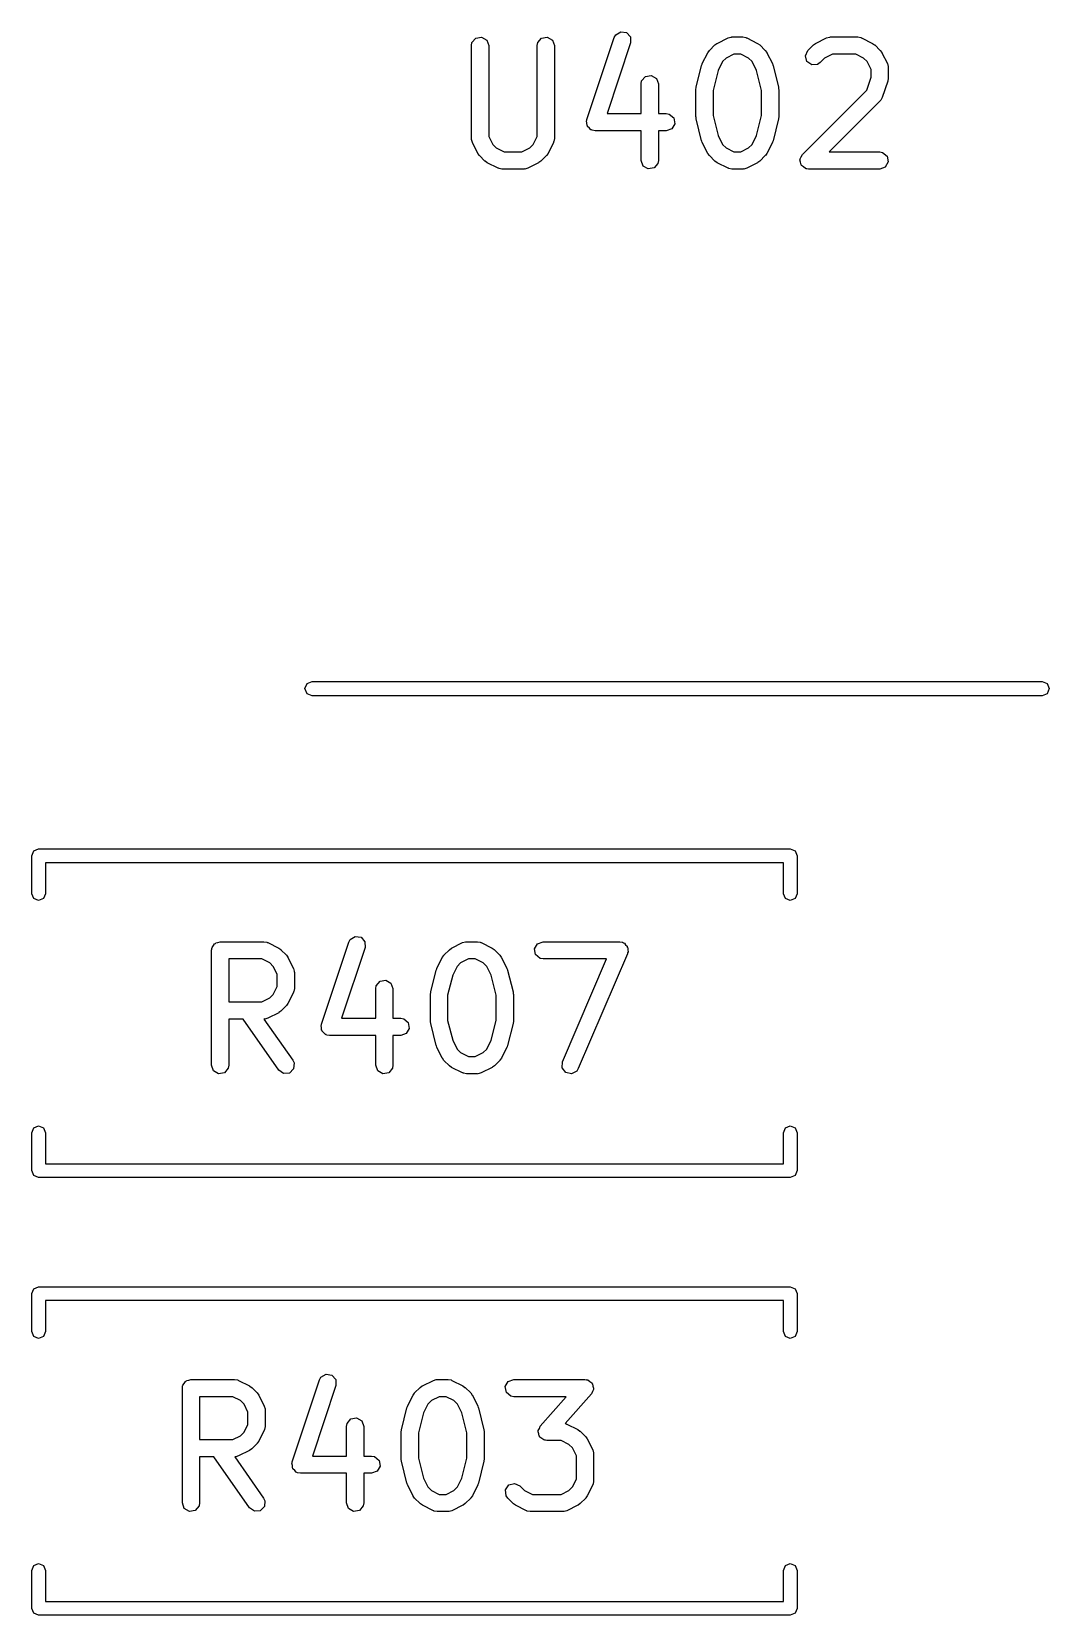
# Model space of a CAD drawing. Extents: x 97.7 to 180.4, y -137 to -64.1.
# Drawn here: x 128.24 to 137.1, y -90.84 to -77.06 of the extents above; entities that cross this region are included whole.
import ezdxf

# ---------------------------------------------------------------- set-up
doc = ezdxf.new("R2010")
doc.units = 0
doc.layers.add('BLACK', color=7, linetype='CONTINUOUS')

msp = doc.modelspace()

# ---------------------------------------------------------------- linework, layer by layer
at = {"layer": 'BLACK', "linetype": 'CONTINUOUS'}
for p, q in [((132.069, -77.1764), (132.073, -77.1507)), ((132.069, -77.9859), (132.069, -77.1764)), ((132.073, -77.1507), (132.106, -77.1114)), ((132.106, -77.1114), (132.157, -77.1025)), ((132.157, -77.1025), (132.201, -77.1282)), ((132.201, -77.1282), (132.219, -77.1764)), ((132.219, -77.1764), (132.219, -77.9682)), ((132.64, -77.1764), (132.645, -77.1507)), ((132.64, -77.9682), (132.64, -77.1764)), ((132.645, -77.1507), (132.678, -77.1114)), ((132.678, -77.1114), (132.728, -77.1025)), ((132.728, -77.1025), (132.773, -77.1282)), ((132.773, -77.1282), (132.79, -77.1764)), ((132.79, -77.1764), (132.79, -77.9859)), ((133.073, -77.8193), (133.311, -77.105)), ((133.453, -77.1525), (133.248, -77.768)), ((133.311, -77.105), (133.323, -77.0821)), ((133.323, -77.0821), (133.367, -77.0553)), ((133.367, -77.0553), (133.418, -77.0628)), ((133.418, -77.0628), (133.452, -77.1012)), ((133.452, -77.1012), (133.453, -77.1525)), ((134.138, -77.2186), (134.186, -77.171)), ((134.186, -77.171), (134.204, -77.1581)), ((134.204, -77.1581), (134.205, -77.1569)), ((134.205, -77.1569), (134.301, -77.1093)), ((134.301, -77.1093), (134.326, -77.1019)), ((134.326, -77.1019), (134.33, -77.1029)), ((134.33, -77.1029), (134.334, -77.1014)), ((134.334, -77.1014), (134.429, -77.1014)), ((134.429, -77.1014), (134.455, -77.1059)), ((134.455, -77.1059), (134.459, -77.1088)), ((134.459, -77.1088), (134.463, -77.1093)), ((134.463, -77.1093), (134.558, -77.1569)), ((134.558, -77.1569), (134.576, -77.1703)), ((134.576, -77.1703), (134.578, -77.171)), ((134.578, -77.171), (134.625, -77.2186)), ((134.995, -77.2186), (135.043, -77.171)), ((135.043, -77.171), (135.061, -77.1581)), ((135.061, -77.1581), (135.063, -77.1569)), ((135.063, -77.1569), (135.158, -77.1093)), ((135.158, -77.1093), (135.183, -77.1019)), ((135.183, -77.1019), (135.187, -77.1029)), ((135.187, -77.1029), (135.191, -77.1014)), ((135.191, -77.1014), (135.429, -77.1014)), ((135.429, -77.1014), (135.455, -77.1059)), ((135.455, -77.1059), (135.459, -77.1088)), ((135.459, -77.1088), (135.463, -77.1093)), ((135.463, -77.1093), (135.558, -77.1569)), ((135.558, -77.1569), (135.576, -77.1703)), ((135.576, -77.1703), (135.578, -77.171)), ((135.578, -77.171), (135.625, -77.2186)), ((134.077, -77.3333), (134.124, -77.2381)), ((134.124, -77.2381), (134.138, -77.2201)), ((134.138, -77.2201), (134.138, -77.2186)), ((134.253, -77.316), (134.214, -77.393)), ((134.283, -77.2856), (134.253, -77.316)), ((134.352, -77.2514), (134.283, -77.2856)), ((134.412, -77.2514), (134.352, -77.2514)), ((134.48, -77.2856), (134.412, -77.2514)), ((134.511, -77.316), (134.48, -77.2856)), ((134.549, -77.393), (134.511, -77.316)), ((134.625, -77.2186), (134.638, -77.237)), ((134.638, -77.237), (134.639, -77.2381)), ((134.639, -77.2381), (134.687, -77.3333)), ((134.974, -77.2651), (134.995, -77.2186)), ((134.987, -77.3146), (134.974, -77.2651)), ((135.029, -77.3441), (134.987, -77.3146)), ((135.141, -77.2856), (135.102, -77.3247)), ((135.209, -77.2514), (135.141, -77.2856)), ((135.412, -77.2514), (135.209, -77.2514)), ((135.48, -77.2856), (135.412, -77.2514)), ((135.511, -77.316), (135.48, -77.2856)), ((135.545, -77.3846), (135.511, -77.316)), ((135.625, -77.2186), (135.638, -77.237)), ((135.638, -77.237), (135.639, -77.2381)), ((135.639, -77.2381), (135.687, -77.3333)), ((133.549, -77.4841), (133.582, -77.4448)), ((133.582, -77.4448), (133.633, -77.4359)), ((133.633, -77.4359), (133.677, -77.4615)), ((134.023, -77.5391), (134.071, -77.3487)), ((134.071, -77.3487), (134.076, -77.3368)), ((134.076, -77.3368), (134.077, -77.3333)), ((134.214, -77.393), (134.171, -77.5666)), ((134.593, -77.5666), (134.549, -77.393)), ((134.687, -77.3333), (134.691, -77.3457)), ((134.691, -77.3457), (134.693, -77.3487)), ((134.693, -77.3487), (134.74, -77.5391)), ((135.08, -77.3396), (135.029, -77.3441)), ((135.102, -77.3247), (135.08, -77.3396)), ((135.507, -77.5644), (135.545, -77.4499)), ((135.545, -77.4499), (135.545, -77.3846)), ((135.687, -77.3333), (135.694, -77.3583)), ((135.694, -77.3583), (135.693, -77.3626)), ((135.693, -77.3626), (135.695, -77.3669)), ((135.695, -77.3669), (135.695, -77.4621)), ((133.545, -77.5097), (133.549, -77.4841)), ((133.545, -77.768), (133.545, -77.5097)), ((133.677, -77.4615), (133.695, -77.5097)), ((133.695, -77.5097), (133.695, -77.768)), ((134.021, -77.5573), (134.024, -77.5426)), ((134.021, -77.7954), (134.021, -77.5573)), ((134.024, -77.5426), (134.023, -77.5391)), ((134.171, -77.5666), (134.171, -77.7862)), ((134.593, -77.7862), (134.593, -77.5666)), ((134.74, -77.5391), (134.741, -77.5541)), ((134.741, -77.5541), (134.743, -77.5573)), ((134.743, -77.5573), (134.743, -77.7954)), ((134.948, -78.1233), (135.507, -77.5644)), ((135.691, -77.4858), (135.643, -77.6287)), ((135.695, -77.4621), (135.691, -77.4842)), ((135.691, -77.4842), (135.691, -77.4858)), ((135.625, -77.658), (135.182, -78.1014)), ((135.627, -77.6539), (135.625, -77.658)), ((135.631, -77.6516), (135.627, -77.6539)), ((135.643, -77.6287), (135.631, -77.6516)), ((133.07, -77.83), (133.073, -77.8251)), ((133.073, -77.8502), (133.07, -77.83)), ((133.073, -77.8251), (133.073, -77.8193)), ((133.074, -77.8706), (133.073, -77.8502)), ((133.078, -77.8749), (133.074, -77.8706)), ((133.248, -77.768), (133.545, -77.768)), ((133.695, -77.768), (133.763, -77.768)), ((133.763, -77.768), (133.788, -77.7726)), ((133.788, -77.7726), (133.828, -77.8055)), ((133.837, -77.8561), (133.811, -77.9005)), ((133.828, -77.8055), (133.837, -77.8561)), ((134.022, -77.7987), (134.021, -77.7954)), ((134.023, -77.8136), (134.022, -77.7987)), ((134.071, -78.0041), (134.023, -77.8136)), ((134.171, -77.7862), (134.214, -77.9597)), ((134.549, -77.9597), (134.593, -77.7862)), ((134.74, -77.8136), (134.693, -78.0041)), ((134.743, -77.7954), (134.74, -77.8102)), ((134.74, -77.8102), (134.74, -77.8136)), ((132.07, -77.9901), (132.069, -77.9859)), ((132.069, -77.9945), (132.07, -77.9901)), ((132.077, -78.0194), (132.069, -77.9945)), ((132.219, -77.9682), (132.253, -78.0367)), ((132.606, -78.0367), (132.64, -77.9682)), ((132.79, -77.9859), (132.786, -78.0116)), ((133.079, -77.8805), (133.078, -77.8749)), ((133.094, -77.8937), (133.079, -77.8805)), ((133.108, -77.909), (133.094, -77.8937)), ((133.114, -77.9098), (133.108, -77.909)), ((133.118, -77.9135), (133.114, -77.9098)), ((133.144, -77.918), (133.118, -77.9135)), ((133.545, -77.918), (133.144, -77.918)), ((133.545, -78.1764), (133.545, -77.918)), ((133.763, -77.918), (133.695, -77.918)), ((133.695, -77.918), (133.695, -78.1764)), ((133.811, -77.9005), (133.763, -77.918)), ((134.073, -78.007), (134.071, -78.0041)), ((134.077, -78.0194), (134.073, -78.007)), ((134.214, -77.9597), (134.253, -78.0367)), ((134.511, -78.0367), (134.549, -77.9597)), ((134.693, -78.0041), (134.687, -78.0159)), ((132.124, -78.1147), (132.077, -78.0194)), ((132.125, -78.1158), (132.124, -78.1147)), ((132.138, -78.1342), (132.125, -78.1158)), ((132.186, -78.1818), (132.138, -78.1342)), ((132.253, -78.0367), (132.283, -78.0671)), ((132.283, -78.0671), (132.352, -78.1014)), ((132.352, -78.1014), (132.507, -78.1014)), ((132.507, -78.1014), (132.575, -78.0671)), ((132.575, -78.0671), (132.606, -78.0367)), ((132.721, -78.1342), (132.673, -78.1818)), ((132.735, -78.1147), (132.721, -78.1327)), ((132.721, -78.1327), (132.721, -78.1342)), ((132.782, -78.0194), (132.735, -78.1147)), ((132.783, -78.015), (132.782, -78.0194)), ((132.786, -78.0116), (132.783, -78.015)), ((134.124, -78.1147), (134.077, -78.0194)), ((134.125, -78.1158), (134.124, -78.1147)), ((134.138, -78.1342), (134.125, -78.1158)), ((134.186, -78.1818), (134.138, -78.1342)), ((134.253, -78.0367), (134.283, -78.0671)), ((134.283, -78.0671), (134.352, -78.1014)), ((134.352, -78.1014), (134.412, -78.1014)), ((134.412, -78.1014), (134.48, -78.0671)), ((134.48, -78.0671), (134.511, -78.0367)), ((134.625, -78.1342), (134.578, -78.1818)), ((134.626, -78.1327), (134.625, -78.1342)), ((134.639, -78.1147), (134.626, -78.1327)), ((134.687, -78.0194), (134.639, -78.1147)), ((134.687, -78.0159), (134.687, -78.0194)), ((134.927, -78.1634), (134.938, -78.1438)), ((134.938, -78.1438), (134.948, -78.1233)), ((135.182, -78.1014), (135.62, -78.1014)), ((135.62, -78.1014), (135.646, -78.1059)), ((135.646, -78.1059), (135.685, -78.1389)), ((135.685, -78.1389), (135.694, -78.1894)), ((132.187, -78.1825), (132.186, -78.1818)), ((132.205, -78.1958), (132.187, -78.1825)), ((132.301, -78.2435), (132.205, -78.1958)), ((132.305, -78.244), (132.301, -78.2435)), ((132.309, -78.2469), (132.305, -78.244)), ((132.334, -78.2514), (132.309, -78.2469)), ((132.525, -78.2514), (132.334, -78.2514)), ((132.529, -78.2498), (132.525, -78.2514)), ((132.533, -78.2509), (132.529, -78.2498)), ((132.558, -78.2435), (132.533, -78.2509)), ((132.653, -78.1958), (132.558, -78.2435)), ((132.655, -78.1947), (132.653, -78.1958)), ((132.673, -78.1818), (132.655, -78.1947)), ((133.562, -78.2246), (133.545, -78.1764)), ((133.607, -78.2502), (133.562, -78.2246)), ((133.657, -78.2413), (133.607, -78.2502)), ((133.69, -78.202), (133.657, -78.2413)), ((133.695, -78.1764), (133.69, -78.202)), ((134.187, -78.1825), (134.186, -78.1818)), ((134.205, -78.1958), (134.187, -78.1825)), ((134.301, -78.2435), (134.205, -78.1958)), ((134.305, -78.244), (134.301, -78.2435)), ((134.309, -78.2469), (134.305, -78.244)), ((134.334, -78.2514), (134.309, -78.2469)), ((134.429, -78.2514), (134.334, -78.2514)), ((134.434, -78.2498), (134.429, -78.2514)), ((134.438, -78.2509), (134.434, -78.2498)), ((134.463, -78.2435), (134.438, -78.2509)), ((134.558, -78.1958), (134.463, -78.2435)), ((134.559, -78.1947), (134.558, -78.1958)), ((134.578, -78.1818), (134.559, -78.1947)), ((134.926, -78.1698), (134.928, -78.1667)), ((134.932, -78.1916), (134.926, -78.1698)), ((134.928, -78.1667), (134.927, -78.1634)), ((134.936, -78.2139), (134.932, -78.1916)), ((134.939, -78.2161), (134.936, -78.2139)), ((134.939, -78.2194), (134.939, -78.2161)), ((134.958, -78.2323), (134.939, -78.2194)), ((134.975, -78.2469), (134.958, -78.2323)), ((134.98, -78.2477), (134.975, -78.2469)), ((134.981, -78.2488), (134.98, -78.2477)), ((134.985, -78.2485), (134.981, -78.2488)), ((135.001, -78.2514), (134.985, -78.2485)), ((135.62, -78.2514), (135.001, -78.2514)), ((135.668, -78.2338), (135.62, -78.2514)), ((135.694, -78.1894), (135.668, -78.2338)), ((130.619, -82.773), (130.638, -82.7281)), ((130.638, -82.8179), (130.619, -82.773)), ((130.638, -82.7281), (130.683, -82.7095)), ((130.683, -82.8365), (130.638, -82.8179)), ((130.683, -82.7095), (137.033, -82.7095)), ((137.033, -82.7095), (137.078, -82.7281)), ((137.078, -82.8179), (137.033, -82.8365)), ((137.078, -82.7281), (137.096, -82.773)), ((137.096, -82.773), (137.078, -82.8179)), ((137.033, -82.8365), (130.683, -82.8365)), ((128.242, -84.228), (128.26, -84.1856)), ((128.26, -84.1856), (128.302, -84.168)), ((128.302, -84.168), (134.842, -84.168)), ((134.842, -84.168), (134.884, -84.1856)), ((134.884, -84.1856), (134.902, -84.228)), ((128.242, -84.558), (128.242, -84.228)), ((134.782, -84.288), (128.362, -84.288)), ((128.362, -84.288), (128.362, -84.558)), ((134.782, -84.558), (134.782, -84.288)), ((134.902, -84.228), (134.902, -84.558)), ((128.26, -84.6004), (128.242, -84.558)), ((128.302, -84.618), (128.26, -84.6004)), ((128.344, -84.6004), (128.302, -84.618)), ((128.362, -84.558), (128.344, -84.6004)), ((134.8, -84.6004), (134.782, -84.558)), ((134.842, -84.618), (134.8, -84.6004)), ((134.884, -84.6004), (134.842, -84.618)), ((134.902, -84.558), (134.884, -84.6004)), ((129.808, -85.0374), (129.809, -85.0345)), ((129.808, -85.0406), (129.808, -85.0374)), ((129.809, -85.0345), (129.811, -85.0247)), ((129.811, -85.0247), (129.824, -85.0098)), ((129.824, -85.0098), (129.833, -84.9929)), ((129.833, -84.9929), (129.84, -84.9906)), ((129.84, -84.9906), (129.844, -84.9854)), ((129.844, -84.9854), (129.863, -84.982)), ((129.863, -84.982), (129.882, -84.9754)), ((129.882, -84.9754), (130.262, -84.9754)), ((130.262, -84.9754), (130.288, -84.9799)), ((130.288, -84.9799), (130.292, -84.9828)), ((130.292, -84.9828), (130.296, -84.9833)), ((130.296, -84.9833), (130.391, -85.0309)), ((130.391, -85.0309), (130.409, -85.0443)), ((130.763, -85.6933), (131.001, -84.979)), ((131.143, -85.0265), (130.938, -85.642)), ((131.001, -84.979), (131.013, -84.9561)), ((131.013, -84.9561), (131.057, -84.9293)), ((131.057, -84.9293), (131.108, -84.9368)), ((131.108, -84.9368), (131.142, -84.9752)), ((131.142, -84.9752), (131.143, -85.0265)), ((131.876, -85.045), (131.894, -85.0321)), ((131.894, -85.0321), (131.896, -85.0309)), ((131.896, -85.0309), (131.991, -84.9833)), ((131.991, -84.9833), (132.016, -84.9759)), ((132.016, -84.9759), (132.02, -84.9769)), ((132.02, -84.9769), (132.024, -84.9754)), ((132.024, -84.9754), (132.12, -84.9754)), ((132.12, -84.9754), (132.145, -84.9799)), ((132.145, -84.9799), (132.149, -84.9828)), ((132.149, -84.9828), (132.153, -84.9833)), ((132.153, -84.9833), (132.248, -85.0309)), ((132.248, -85.0309), (132.266, -85.0443)), ((132.617, -85.0374), (132.643, -84.9929)), ((132.626, -85.0879), (132.617, -85.0374)), ((132.643, -84.9929), (132.691, -84.9754)), ((132.691, -84.9754), (133.358, -84.9754)), ((133.358, -84.9754), (133.383, -84.9799)), ((133.383, -84.9799), (133.39, -84.9856)), ((133.39, -84.9856), (133.399, -84.9876)), ((133.399, -84.9876), (133.409, -85.0016)), ((133.409, -85.0016), (133.423, -85.0129)), ((133.423, -85.0129), (133.424, -85.0216)), ((133.424, -85.0216), (133.43, -85.0287)), ((133.43, -85.0287), (133.429, -85.0462)), ((129.807, -85.0504), (129.808, -85.0406)), ((129.807, -86.0504), (129.807, -85.0504)), ((129.957, -85.1254), (129.957, -85.4992)), ((130.245, -85.1254), (129.957, -85.1254)), ((130.313, -85.1596), (130.245, -85.1254)), ((130.344, -85.19), (130.313, -85.1596)), ((130.409, -85.0443), (130.411, -85.045)), ((130.411, -85.045), (130.458, -85.0926)), ((130.458, -85.0926), (130.471, -85.111)), ((130.471, -85.111), (130.472, -85.1121)), ((130.472, -85.1121), (130.52, -85.2073)), ((131.767, -85.2073), (131.814, -85.1121)), ((131.814, -85.1121), (131.828, -85.0941)), ((131.828, -85.0926), (131.876, -85.045)), ((131.828, -85.0941), (131.828, -85.0926)), ((131.974, -85.1596), (131.943, -85.19)), ((132.042, -85.1254), (131.974, -85.1596)), ((132.102, -85.1254), (132.042, -85.1254)), ((132.17, -85.1596), (132.102, -85.1254)), ((132.201, -85.19), (132.17, -85.1596)), ((132.266, -85.0443), (132.268, -85.045)), ((132.268, -85.045), (132.316, -85.0926)), ((132.316, -85.0926), (132.328, -85.111)), ((132.328, -85.111), (132.33, -85.1121)), ((132.33, -85.1121), (132.377, -85.2073)), ((132.665, -85.1209), (132.626, -85.0879)), ((132.691, -85.1254), (132.665, -85.1209)), ((133.244, -85.1254), (132.691, -85.1254)), ((132.86, -86.0208), (133.244, -85.1254)), ((133.427, -85.0799), (132.998, -86.0799)), ((133.432, -85.0634), (133.427, -85.0711)), ((133.427, -85.0711), (133.427, -85.0799)), ((133.429, -85.0462), (133.432, -85.0634)), ((130.378, -85.2586), (130.344, -85.19)), ((130.378, -85.366), (130.378, -85.2586)), ((130.52, -85.2073), (130.527, -85.2323)), ((130.527, -85.2323), (130.526, -85.2366)), ((130.526, -85.2366), (130.528, -85.2409)), ((130.528, -85.2409), (130.528, -85.3837)), ((131.273, -85.3188), (131.323, -85.3099)), ((131.323, -85.3099), (131.368, -85.3355)), ((131.714, -85.4131), (131.761, -85.2227)), ((131.761, -85.2227), (131.766, -85.2108)), ((131.766, -85.2108), (131.767, -85.2073)), ((131.905, -85.267), (131.861, -85.4406)), ((131.943, -85.19), (131.905, -85.267)), ((132.239, -85.267), (132.201, -85.19)), ((132.283, -85.4406), (132.239, -85.267)), ((132.377, -85.2073), (132.381, -85.2197)), ((132.381, -85.2197), (132.383, -85.2227)), ((132.383, -85.2227), (132.43, -85.4131)), ((130.313, -85.4649), (130.344, -85.4345)), ((130.344, -85.4345), (130.378, -85.366)), ((130.52, -85.4173), (130.472, -85.5125)), ((130.521, -85.4128), (130.52, -85.4173)), ((130.523, -85.4094), (130.521, -85.4128)), ((130.528, -85.3837), (130.523, -85.4094)), ((131.235, -85.3837), (131.24, -85.3581)), ((131.235, -85.642), (131.235, -85.3837)), ((131.24, -85.3581), (131.273, -85.3188)), ((131.368, -85.3355), (131.385, -85.3837)), ((131.385, -85.3837), (131.385, -85.642)), ((131.711, -85.4313), (131.714, -85.4166)), ((131.711, -85.6694), (131.711, -85.4313)), ((131.714, -85.4166), (131.714, -85.4131)), ((131.861, -85.4406), (131.861, -85.6602)), ((132.283, -85.6602), (132.283, -85.4406)), ((132.43, -85.4131), (132.432, -85.4281)), ((132.432, -85.4281), (132.433, -85.4313)), ((132.433, -85.4313), (132.433, -85.6694)), ((129.957, -85.4992), (130.245, -85.4992)), ((130.245, -85.4992), (130.313, -85.4649)), ((130.411, -85.5796), (130.392, -85.5925)), ((130.458, -85.532), (130.411, -85.5796)), ((130.459, -85.5305), (130.458, -85.532)), ((130.472, -85.5125), (130.459, -85.5305)), ((130.081, -85.6492), (129.957, -85.6492)), ((129.957, -85.6492), (129.957, -86.0504)), ((130.392, -86.0934), (130.081, -85.6492)), ((130.267, -85.6477), (130.263, -85.6488)), ((130.263, -85.6488), (130.514, -86.0074)), ((130.271, -85.6487), (130.267, -85.6477)), ((130.296, -85.6413), (130.271, -85.6487)), ((130.391, -85.5937), (130.296, -85.6413)), ((130.392, -85.5925), (130.391, -85.5937)), ((130.76, -85.704), (130.763, -85.6991)), ((130.764, -85.7242), (130.76, -85.704)), ((130.763, -85.6991), (130.763, -85.6933)), ((130.764, -85.7446), (130.764, -85.7242)), ((130.938, -85.642), (131.235, -85.642)), ((131.385, -85.642), (131.453, -85.642)), ((131.453, -85.642), (131.479, -85.6466)), ((131.479, -85.6466), (131.518, -85.6795)), ((131.518, -85.6795), (131.527, -85.7301)), ((131.712, -85.6727), (131.711, -85.6694)), ((131.714, -85.6876), (131.712, -85.6727)), ((131.761, -85.8781), (131.714, -85.6876)), ((131.861, -85.6602), (131.905, -85.8337)), ((132.239, -85.8337), (132.283, -85.6602)), ((132.43, -85.6876), (132.383, -85.8781)), ((132.433, -85.6694), (132.43, -85.6842)), ((132.43, -85.6842), (132.43, -85.6876)), ((130.768, -85.7489), (130.764, -85.7446)), ((130.769, -85.7545), (130.768, -85.7489)), ((130.785, -85.7677), (130.769, -85.7545)), ((130.798, -85.783), (130.785, -85.7677)), ((130.804, -85.7838), (130.798, -85.783)), ((130.808, -85.7875), (130.804, -85.7838)), ((130.834, -85.792), (130.808, -85.7875)), ((131.235, -85.792), (130.834, -85.792)), ((131.235, -86.0504), (131.235, -85.792)), ((131.453, -85.792), (131.385, -85.792)), ((131.385, -85.792), (131.385, -86.0504)), ((131.501, -85.7745), (131.453, -85.792)), ((131.527, -85.7301), (131.501, -85.7745)), ((131.905, -85.8337), (131.943, -85.9107)), ((132.201, -85.9107), (132.239, -85.8337)), ((131.763, -85.881), (131.761, -85.8781)), ((131.767, -85.8934), (131.763, -85.881)), ((131.814, -85.9887), (131.767, -85.8934)), ((131.816, -85.9898), (131.814, -85.9887)), ((131.828, -86.0082), (131.816, -85.9898)), ((131.943, -85.9107), (131.974, -85.9411)), ((131.974, -85.9411), (132.042, -85.9754)), ((132.042, -85.9754), (132.102, -85.9754)), ((132.102, -85.9754), (132.17, -85.9411)), ((132.17, -85.9411), (132.201, -85.9107)), ((132.33, -85.9887), (132.316, -86.0067)), ((132.377, -85.8934), (132.33, -85.9887)), ((132.378, -85.8899), (132.377, -85.8934)), ((132.383, -85.8781), (132.378, -85.8899)), ((129.824, -86.0986), (129.807, -86.0504)), ((129.868, -86.1242), (129.824, -86.0986)), ((129.919, -86.1153), (129.868, -86.1242)), ((129.952, -86.076), (129.919, -86.1153)), ((129.957, -86.0504), (129.952, -86.076)), ((130.434, -86.1228), (130.392, -86.0934)), ((130.485, -86.1184), (130.434, -86.1228)), ((130.521, -86.0821), (130.485, -86.1184)), ((130.514, -86.0074), (130.525, -86.031)), ((130.525, -86.031), (130.521, -86.0821)), ((131.253, -86.0986), (131.235, -86.0504)), ((131.297, -86.1242), (131.253, -86.0986)), ((131.348, -86.1153), (131.297, -86.1242)), ((131.381, -86.076), (131.348, -86.1153)), ((131.385, -86.0504), (131.381, -86.076)), ((131.876, -86.0558), (131.828, -86.0082)), ((131.878, -86.0565), (131.876, -86.0558)), ((131.896, -86.0698), (131.878, -86.0565)), ((131.991, -86.1175), (131.896, -86.0698)), ((131.995, -86.118), (131.991, -86.1175)), ((131.999, -86.1209), (131.995, -86.118)), ((132.024, -86.1254), (131.999, -86.1209)), ((132.12, -86.1254), (132.024, -86.1254)), ((132.124, -86.1238), (132.12, -86.1254)), ((132.128, -86.1249), (132.124, -86.1238)), ((132.153, -86.1175), (132.128, -86.1249)), ((132.248, -86.0698), (132.153, -86.1175)), ((132.25, -86.0687), (132.248, -86.0698)), ((132.268, -86.0558), (132.25, -86.0687)), ((132.316, -86.0082), (132.268, -86.0558)), ((132.316, -86.0067), (132.316, -86.0082)), ((132.857, -86.0721), (132.86, -86.0208)), ((132.888, -86.1131), (132.857, -86.0721)), ((132.938, -86.1249), (132.888, -86.1131)), ((132.984, -86.1017), (132.938, -86.1249)), ((132.998, -86.0799), (132.984, -86.1017)), ((128.242, -86.638), (128.26, -86.5956)), ((128.242, -86.968), (128.242, -86.638)), ((128.26, -86.5956), (128.302, -86.578)), ((128.302, -86.578), (128.344, -86.5956)), ((128.344, -86.5956), (128.362, -86.638)), ((128.362, -86.638), (128.362, -86.908)), ((134.782, -86.638), (134.8, -86.5956)), ((134.782, -86.908), (134.782, -86.638)), ((134.8, -86.5956), (134.842, -86.578)), ((134.842, -86.578), (134.884, -86.5956)), ((134.884, -86.5956), (134.902, -86.638)), ((134.902, -86.638), (134.902, -86.968)), ((128.26, -87.0104), (128.242, -86.968)), ((128.362, -86.908), (134.782, -86.908)), ((134.902, -86.968), (134.884, -87.0104)), ((128.302, -87.028), (128.26, -87.0104)), ((134.842, -87.028), (128.302, -87.028)), ((134.884, -87.0104), (134.842, -87.028)), ((128.242, -88.038), (128.26, -87.9956)), ((128.242, -88.368), (128.242, -88.038)), ((128.26, -87.9956), (128.302, -87.978)), ((128.302, -87.978), (134.842, -87.978)), ((134.842, -87.978), (134.884, -87.9956)), ((134.884, -87.9956), (134.902, -88.038)), ((134.902, -88.038), (134.902, -88.368)), ((134.782, -88.098), (128.362, -88.098)), ((128.362, -88.098), (128.362, -88.368)), ((134.782, -88.368), (134.782, -88.098)), ((128.26, -88.4104), (128.242, -88.368)), ((128.302, -88.428), (128.26, -88.4104)), ((128.344, -88.4104), (128.302, -88.428)), ((128.362, -88.368), (128.344, -88.4104)), ((134.8, -88.4104), (134.782, -88.368)), ((134.842, -88.428), (134.8, -88.4104)), ((134.884, -88.4104), (134.842, -88.428)), ((134.902, -88.368), (134.884, -88.4104)), ((130.759, -88.7661), (130.803, -88.7393)), ((130.803, -88.7393), (130.854, -88.7468)), ((130.854, -88.7468), (130.888, -88.7852)), ((129.553, -88.8604), (129.554, -88.8506)), ((129.553, -89.8604), (129.553, -88.8604)), ((129.554, -88.8474), (129.555, -88.8445)), ((129.554, -88.8506), (129.554, -88.8474)), ((129.555, -88.8445), (129.557, -88.8347)), ((129.557, -88.8347), (129.57, -88.8198)), ((129.57, -88.8198), (129.579, -88.8029)), ((129.579, -88.8029), (129.586, -88.8006)), ((129.586, -88.8006), (129.59, -88.7954)), ((129.59, -88.7954), (129.609, -88.792)), ((129.609, -88.792), (129.628, -88.7854)), ((129.628, -88.7854), (130.008, -88.7854)), ((130.008, -88.7854), (130.034, -88.7899)), ((130.034, -88.7899), (130.038, -88.7928)), ((130.038, -88.7928), (130.042, -88.7933)), ((130.042, -88.7933), (130.137, -88.8409)), ((130.137, -88.8409), (130.155, -88.8543)), ((130.155, -88.8543), (130.157, -88.855)), ((130.157, -88.855), (130.204, -88.9026)), ((130.509, -89.5033), (130.747, -88.789)), ((130.889, -88.8365), (130.684, -89.452)), ((130.747, -88.789), (130.759, -88.7661)), ((130.888, -88.7852), (130.889, -88.8365)), ((131.574, -88.9026), (131.622, -88.855)), ((131.622, -88.855), (131.64, -88.8421)), ((131.64, -88.8421), (131.642, -88.8409)), ((131.642, -88.8409), (131.737, -88.7933)), ((131.737, -88.7933), (131.762, -88.7859)), ((131.762, -88.7859), (131.766, -88.7869)), ((131.766, -88.7869), (131.77, -88.7854)), ((131.77, -88.7854), (131.866, -88.7854)), ((131.866, -88.7854), (131.891, -88.7899)), ((131.891, -88.7899), (131.895, -88.7928)), ((131.895, -88.7928), (131.899, -88.7933)), ((131.899, -88.7933), (131.994, -88.8409)), ((131.994, -88.8409), (132.012, -88.8543)), ((132.012, -88.8543), (132.014, -88.855)), ((132.014, -88.855), (132.062, -88.9026)), ((132.363, -88.8474), (132.389, -88.8029)), ((132.372, -88.8979), (132.363, -88.8474)), ((132.411, -88.9309), (132.372, -88.8979)), ((132.389, -88.8029), (132.437, -88.7854)), ((132.437, -88.7854), (133.056, -88.7854)), ((133.056, -88.7854), (133.067, -88.7873)), ((133.067, -88.7873), (133.071, -88.7868)), ((133.071, -88.7868), (133.073, -88.7884)), ((133.073, -88.7884), (133.082, -88.7899)), ((133.082, -88.7899), (133.097, -88.8029)), ((133.097, -88.8029), (133.115, -88.8134)), ((133.12, -88.8909), (133.113, -88.9098)), ((133.115, -88.8134), (133.116, -88.819)), ((133.116, -88.819), (133.121, -88.8229)), ((133.13, -88.8734), (133.12, -88.8909)), ((133.121, -88.8229), (133.125, -88.8428)), ((133.125, -88.8428), (133.131, -88.8619)), ((133.131, -88.8619), (133.129, -88.8675)), ((133.129, -88.8675), (133.13, -88.8734)), ((129.703, -88.9354), (129.703, -89.3092)), ((129.991, -88.9354), (129.703, -88.9354)), ((130.059, -88.9696), (129.991, -88.9354)), ((130.09, -89), (130.059, -88.9696)), ((130.124, -89.0686), (130.09, -89)), ((130.204, -88.9026), (130.217, -88.921)), ((130.217, -88.921), (130.218, -88.9221)), ((130.218, -88.9221), (130.266, -89.0173)), ((130.266, -89.0173), (130.273, -89.0423)), ((131.46, -89.2231), (131.507, -89.0327)), ((131.507, -89.0327), (131.512, -89.0208)), ((131.512, -89.0208), (131.513, -89.0173)), ((131.513, -89.0173), (131.56, -88.9221)), ((131.56, -88.9221), (131.574, -88.9041)), ((131.574, -88.9041), (131.574, -88.9026)), ((131.689, -89), (131.651, -89.077)), ((131.72, -88.9696), (131.689, -89)), ((131.788, -88.9354), (131.72, -88.9696)), ((131.848, -88.9354), (131.788, -88.9354)), ((131.916, -88.9696), (131.848, -88.9354)), ((131.947, -89), (131.916, -88.9696)), ((131.985, -89.077), (131.947, -89)), ((132.062, -88.9026), (132.074, -88.921)), ((132.074, -88.921), (132.076, -88.9221)), ((132.076, -88.9221), (132.123, -89.0173)), ((132.123, -89.0173), (132.127, -89.0297)), ((132.127, -89.0297), (132.129, -89.0327)), ((132.129, -89.0327), (132.176, -89.2231)), ((132.437, -88.9354), (132.411, -88.9309)), ((132.891, -88.9354), (132.437, -88.9354)), ((132.666, -89.1919), (132.891, -88.9354)), ((133.113, -88.9098), (132.885, -89.1698)), ((130.124, -89.176), (130.124, -89.0686)), ((130.273, -89.0423), (130.272, -89.0466)), ((130.272, -89.0466), (130.274, -89.0509)), ((130.274, -89.0509), (130.274, -89.1937)), ((130.981, -89.1937), (130.986, -89.1681)), ((130.986, -89.1681), (131.019, -89.1288)), ((131.019, -89.1288), (131.069, -89.1199)), ((131.069, -89.1199), (131.114, -89.1455)), ((131.114, -89.1455), (131.131, -89.1937)), ((131.651, -89.077), (131.607, -89.2506)), ((132.029, -89.2506), (131.985, -89.077)), ((132.885, -89.1698), (132.891, -89.1709)), ((132.891, -89.1709), (132.895, -89.1737)), ((132.895, -89.1737), (132.899, -89.1743)), ((129.703, -89.3092), (129.991, -89.3092)), ((129.991, -89.3092), (130.059, -89.2749)), ((130.059, -89.2749), (130.09, -89.2445)), ((130.09, -89.2445), (130.124, -89.176)), ((130.266, -89.2273), (130.218, -89.3225)), ((130.267, -89.2228), (130.266, -89.2273)), ((130.269, -89.2194), (130.267, -89.2228)), ((130.274, -89.1937), (130.269, -89.2194)), ((130.981, -89.452), (130.981, -89.1937)), ((131.131, -89.1937), (131.131, -89.452)), ((131.457, -89.2413), (131.46, -89.2266)), ((131.457, -89.4794), (131.457, -89.2413)), ((131.46, -89.2266), (131.46, -89.2231)), ((131.607, -89.2506), (131.607, -89.4702)), ((132.029, -89.4702), (132.029, -89.2506)), ((132.176, -89.2231), (132.178, -89.2381)), ((132.178, -89.2381), (132.179, -89.2413)), ((132.179, -89.2413), (132.179, -89.4794)), ((132.648, -89.2398), (132.65, -89.2342)), ((132.654, -89.2589), (132.648, -89.2398)), ((132.649, -89.2283), (132.659, -89.2108)), ((132.65, -89.2342), (132.649, -89.2283)), ((132.658, -89.2788), (132.654, -89.2589)), ((132.662, -89.2827), (132.658, -89.2788)), ((132.659, -89.2108), (132.666, -89.1919)), ((132.664, -89.2883), (132.662, -89.2827)), ((132.682, -89.2988), (132.664, -89.2883)), ((132.697, -89.3118), (132.682, -89.2988)), ((132.706, -89.3133), (132.697, -89.3118)), ((132.899, -89.1743), (132.994, -89.2219)), ((132.994, -89.2219), (133.012, -89.2352)), ((133.012, -89.2352), (133.014, -89.2359)), ((133.014, -89.2359), (133.062, -89.2835)), ((133.062, -89.2835), (133.074, -89.3019)), ((133.074, -89.3019), (133.076, -89.303)), ((133.076, -89.303), (133.123, -89.3983)), ((130.137, -89.4037), (130.042, -89.4513)), ((130.138, -89.4025), (130.137, -89.4037)), ((130.157, -89.3896), (130.138, -89.4025)), ((130.204, -89.342), (130.157, -89.3896)), ((130.205, -89.3405), (130.204, -89.342)), ((130.218, -89.3225), (130.205, -89.3405)), ((132.708, -89.3149), (132.706, -89.3133)), ((132.712, -89.3144), (132.708, -89.3149)), ((132.723, -89.3163), (132.712, -89.3144)), ((132.848, -89.3163), (132.723, -89.3163)), ((132.916, -89.3506), (132.848, -89.3163)), ((132.947, -89.381), (132.916, -89.3506)), ((132.981, -89.4495), (132.947, -89.381)), ((132.981, -89.6522), (132.981, -89.4495)), ((133.123, -89.3983), (133.131, -89.4232)), ((133.131, -89.4232), (133.13, -89.4276)), ((133.13, -89.4276), (133.131, -89.4318)), ((133.131, -89.4318), (133.131, -89.6699)), ((129.827, -89.4592), (129.703, -89.4592)), ((129.703, -89.4592), (129.703, -89.8604)), ((130.138, -89.9034), (129.827, -89.4592)), ((130.013, -89.4577), (130.009, -89.4588)), ((130.009, -89.4588), (130.26, -89.8174)), ((130.017, -89.4587), (130.013, -89.4577)), ((130.042, -89.4513), (130.017, -89.4587)), ((130.506, -89.514), (130.509, -89.5091)), ((130.51, -89.5342), (130.506, -89.514)), ((130.509, -89.5091), (130.509, -89.5033)), ((130.51, -89.5546), (130.51, -89.5342)), ((130.514, -89.5589), (130.51, -89.5546)), ((130.515, -89.5645), (130.514, -89.5589)), ((130.531, -89.5777), (130.515, -89.5645)), ((130.544, -89.593), (130.531, -89.5777)), ((130.684, -89.452), (130.981, -89.452)), ((131.131, -89.452), (131.199, -89.452)), ((131.199, -89.452), (131.225, -89.4566)), ((131.247, -89.5845), (131.199, -89.602)), ((131.225, -89.4566), (131.264, -89.4895)), ((131.273, -89.5401), (131.247, -89.5845)), ((131.264, -89.4895), (131.273, -89.5401)), ((131.458, -89.4827), (131.457, -89.4794)), ((131.46, -89.4976), (131.458, -89.4827)), ((131.507, -89.6881), (131.46, -89.4976)), ((131.607, -89.4702), (131.651, -89.6437)), ((131.985, -89.6437), (132.029, -89.4702)), ((132.176, -89.4976), (132.129, -89.6881)), ((132.179, -89.4794), (132.176, -89.4942)), ((132.176, -89.4942), (132.176, -89.4976)), ((130.55, -89.5938), (130.544, -89.593)), ((130.554, -89.5975), (130.55, -89.5938)), ((130.58, -89.602), (130.554, -89.5975)), ((130.981, -89.602), (130.58, -89.602)), ((130.981, -89.8604), (130.981, -89.602)), ((131.199, -89.602), (131.131, -89.602)), ((131.131, -89.602), (131.131, -89.8604)), ((131.509, -89.691), (131.507, -89.6881)), ((131.513, -89.7034), (131.509, -89.691)), ((131.56, -89.7987), (131.513, -89.7034)), ((131.651, -89.6437), (131.689, -89.7207)), ((131.689, -89.7207), (131.72, -89.7511)), ((131.916, -89.7511), (131.947, -89.7207)), ((131.947, -89.7207), (131.985, -89.6437)), ((132.123, -89.7034), (132.076, -89.7987)), ((132.124, -89.6999), (132.123, -89.7034)), ((132.129, -89.6881), (132.124, -89.6999)), ((132.365, -89.7457), (132.394, -89.7037)), ((132.394, -89.7037), (132.444, -89.6904)), ((132.444, -89.6904), (132.49, -89.7121)), ((132.49, -89.7121), (132.529, -89.7511)), ((132.916, -89.7511), (132.947, -89.7207)), ((132.947, -89.7207), (132.981, -89.6522)), ((133.123, -89.7034), (133.076, -89.7987)), ((133.124, -89.699), (133.123, -89.7034)), ((133.127, -89.6956), (133.124, -89.699)), ((133.131, -89.6699), (133.127, -89.6956)), ((129.57, -89.9086), (129.553, -89.8604)), ((129.703, -89.8604), (129.698, -89.886)), ((130.26, -89.8174), (130.271, -89.841)), ((130.271, -89.841), (130.267, -89.8921)), ((130.999, -89.9086), (130.981, -89.8604)), ((131.131, -89.8604), (131.127, -89.886)), ((131.562, -89.7998), (131.56, -89.7987)), ((131.574, -89.8182), (131.562, -89.7998)), ((131.622, -89.8658), (131.574, -89.8182)), ((131.72, -89.7511), (131.788, -89.7854)), ((131.788, -89.7854), (131.848, -89.7854)), ((131.848, -89.7854), (131.916, -89.7511)), ((132.062, -89.8182), (132.014, -89.8658)), ((132.076, -89.7987), (132.062, -89.8167)), ((132.062, -89.8167), (132.062, -89.8182)), ((132.369, -89.7968), (132.365, -89.7457)), ((132.384, -89.8182), (132.369, -89.7968)), ((132.432, -89.8658), (132.384, -89.8182)), ((132.529, -89.7511), (132.598, -89.7854)), ((132.598, -89.7854), (132.848, -89.7854)), ((132.848, -89.7854), (132.916, -89.7511)), ((133.062, -89.8182), (133.014, -89.8658)), ((133.076, -89.7987), (133.062, -89.8167)), ((133.062, -89.8167), (133.062, -89.8182)), ((129.614, -89.9342), (129.57, -89.9086)), ((129.665, -89.9253), (129.614, -89.9342)), ((129.698, -89.886), (129.665, -89.9253)), ((130.18, -89.9328), (130.138, -89.9034)), ((130.231, -89.9284), (130.18, -89.9328)), ((130.267, -89.8921), (130.231, -89.9284)), ((131.043, -89.9342), (130.999, -89.9086)), ((131.094, -89.9253), (131.043, -89.9342)), ((131.127, -89.886), (131.094, -89.9253)), ((131.624, -89.8665), (131.622, -89.8658)), ((131.642, -89.8798), (131.624, -89.8665)), ((131.737, -89.9275), (131.642, -89.8798)), ((131.741, -89.928), (131.737, -89.9275)), ((131.745, -89.9309), (131.741, -89.928)), ((131.77, -89.9354), (131.745, -89.9309)), ((131.866, -89.9354), (131.77, -89.9354)), ((131.87, -89.9338), (131.866, -89.9354)), ((131.874, -89.9349), (131.87, -89.9338)), ((131.899, -89.9275), (131.874, -89.9349)), ((131.994, -89.8798), (131.899, -89.9275)), ((131.996, -89.8787), (131.994, -89.8798)), ((132.014, -89.8658), (131.996, -89.8787)), ((132.433, -89.8665), (132.432, -89.8658)), ((132.451, -89.8798), (132.433, -89.8665)), ((132.546, -89.9275), (132.451, -89.8798)), ((132.551, -89.928), (132.546, -89.9275)), ((132.554, -89.9309), (132.551, -89.928)), ((132.58, -89.9354), (132.554, -89.9309)), ((132.866, -89.9354), (132.58, -89.9354)), ((132.87, -89.9338), (132.866, -89.9354)), ((132.874, -89.9349), (132.87, -89.9338)), ((132.899, -89.9275), (132.874, -89.9349)), ((132.994, -89.8798), (132.899, -89.9275)), ((132.996, -89.8787), (132.994, -89.8798)), ((133.014, -89.8658), (132.996, -89.8787)), ((128.242, -90.448), (128.26, -90.4056)), ((128.26, -90.4056), (128.302, -90.388)), ((128.302, -90.388), (128.344, -90.4056)), ((128.344, -90.4056), (128.362, -90.448)), ((134.782, -90.448), (134.8, -90.4056)), ((134.8, -90.4056), (134.842, -90.388)), ((134.842, -90.388), (134.884, -90.4056)), ((134.884, -90.4056), (134.902, -90.448)), ((128.242, -90.778), (128.242, -90.448)), ((128.362, -90.448), (128.362, -90.718)), ((134.782, -90.718), (134.782, -90.448)), ((134.902, -90.448), (134.902, -90.778)), ((128.26, -90.8204), (128.242, -90.778)), ((128.302, -90.838), (128.26, -90.8204)), ((128.362, -90.718), (134.782, -90.718)), ((134.884, -90.8204), (134.842, -90.838)), ((134.902, -90.778), (134.884, -90.8204)), ((134.842, -90.838), (128.302, -90.838))]:
    msp.add_line(p, q, dxfattribs=at)

doc.saveas('drawing.dxf')
